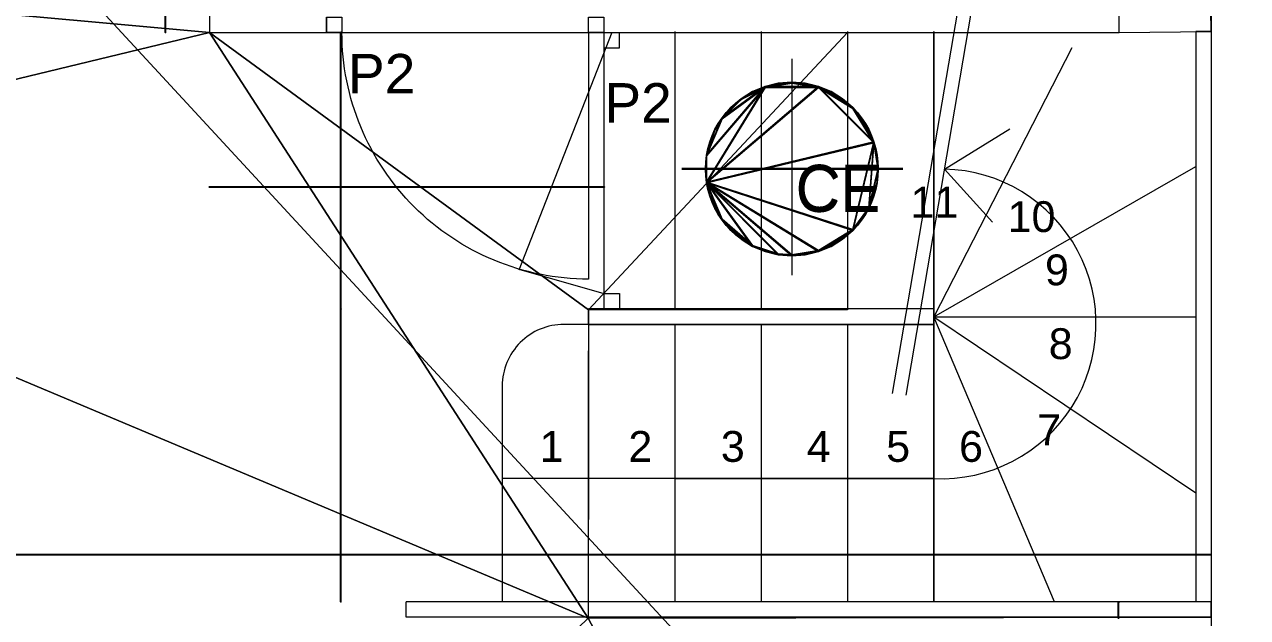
# Model space of a CAD drawing. Header units: metres. Extents: x -12536 to 12621, y -17191 to 9596.
# Drawn here: x -11953.3 to -11556.5, y -3130.1 to -2937.7 of the extents above; entities that cross this region are included whole.
import ezdxf
from ezdxf.enums import TextEntityAlignment as Align
from ezdxf.lldxf.tags import DXFTag

# ---------------------------------------------------------------- set-up
doc = ezdxf.new("R2010")
doc.units = ezdxf.units.M
doc.header["$MEASUREMENT"] = 0
doc.header["$PDMODE"] = 2
doc.header["$PDSIZE"] = 0.25
doc.layers.add('Calque commun', color=7, linetype='Continuous')
doc.layers.add('Textes', color=7, linetype='Continuous')
doc.styles.add('Arial', font='arial.ttf', dxfattribs={"height": 0.128})
doc.styles.add('Arial3', font='arial.ttf', dxfattribs={"height": 0.1})
doc.styles.add('Century Gothic Gras', font='', dxfattribs={"height": 0.15})
doc.styles.add('Century Gothic6', font='GOTHIC.TTF', dxfattribs={"height": 0.18})
doc.styles.get('Century Gothic Gras').set_extended_font_data('Century Gothic Gras')
tags = doc.linetypes.add('DASHDOT2', pattern=[0.5, 0.25, -0.125, 0, -0.125]).pattern_tags.tags
tags[10:11] = [DXFTag(74, 4), DXFTag(75, 0), DXFTag(340, '0'), DXFTag(46, 1.0), DXFTag(50, 0.0), DXFTag(44, 0.0), DXFTag(45, 0.0)]
tags[8:9] = [DXFTag(74, 4), DXFTag(75, 0), DXFTag(340, '0'), DXFTag(46, 1.0), DXFTag(50, 0.0), DXFTag(44, 0.0), DXFTag(45, 0.0)]
tags[6:7] = [DXFTag(74, 4), DXFTag(75, 0), DXFTag(340, '0'), DXFTag(46, 1.0), DXFTag(50, 0.0), DXFTag(44, 0.0), DXFTag(45, 0.0)]
tags[4:5] = [DXFTag(74, 4), DXFTag(75, 0), DXFTag(340, '0'), DXFTag(46, 1.0), DXFTag(50, 0.0), DXFTag(44, 0.0), DXFTag(45, 0.0)]
tags = doc.linetypes.add('HIDDEN', pattern=[0.375, 0.25, -0.125]).pattern_tags.tags
tags[6:7] = [DXFTag(74, 4), DXFTag(75, 0), DXFTag(340, '0'), DXFTag(46, 1.0), DXFTag(50, 0.0), DXFTag(44, 0.0), DXFTag(45, 0.0)]
tags[4:5] = [DXFTag(74, 4), DXFTag(75, 0), DXFTag(340, '0'), DXFTag(46, 1.0), DXFTag(50, 0.0), DXFTag(44, 0.0), DXFTag(45, 0.0)]
tags = doc.linetypes.add('HIDDEN2', pattern=[0.1875, 0.125, -0.0625]).pattern_tags.tags
tags[6:7] = [DXFTag(74, 4), DXFTag(75, 0), DXFTag(340, '0'), DXFTag(46, 1.0), DXFTag(50, 0.0), DXFTag(44, 0.0), DXFTag(45, 0.0)]
tags[4:5] = [DXFTag(74, 4), DXFTag(75, 0), DXFTag(340, '0'), DXFTag(46, 1.0), DXFTag(50, 0.0), DXFTag(44, 0.0), DXFTag(45, 0.0)]
tags = doc.linetypes.add('HIDDENX2', pattern=[0.75, 0.5, -0.25]).pattern_tags.tags
tags[6:7] = [DXFTag(74, 4), DXFTag(75, 0), DXFTag(340, '0'), DXFTag(46, 1.0), DXFTag(50, 0.0), DXFTag(44, 0.0), DXFTag(45, 0.0)]
tags[4:5] = [DXFTag(74, 4), DXFTag(75, 0), DXFTag(340, '0'), DXFTag(46, 1.0), DXFTag(50, 0.0), DXFTag(44, 0.0), DXFTag(45, 0.0)]
doc.dimstyles.new('DIM7', dxfattribs={"dimtxt": 0.18, "dimasz": 0.035, "dimexe": 0.05, "dimexo": 0, "dimgap": 0.05, "dimtad": 1, "dimzin": 1, "dimdsep": 46, "dimtxsty": 'Century Gothic6', "dimblk": 'ORIGIN', "dimcen": 0.09, "dimdle": 0.05, "dimadec": 0, "dimazin": 0, "dimtfac": 1, "dimtdec": 4, "dimtix": 1, "dimtofl": 0, "dimtmove": 0, "dimatfit": 3, "dimfxl": 0.05, "dimfxlon": 1, "dimfrac": 2, "dimtolj": 1, "dimtzin": 0, "dimarcsym": 2})

# ---------------------------------------------------------------- blocks, each defined once
blk = doc.blocks.new('Block17413')
at = {"layer": 'Calque commun', "color": 7, "linetype": 'Continuous', "lineweight": 5}
blk.add_line((-22.5588, -22.7707), (-22.5588, -31.1306), dxfattribs=at)
blk = doc.blocks.new('ce')
at = {"layer": 'Calque commun', "color": 6, "linetype": 'Continuous', "lineweight": 5}
for p, q in [((0.0007, 0.3427), (0.0007, -0.3562)), ((-0.3566, -0.0007), (0.3605, -0.0007))]:
    blk.add_line(p, q, dxfattribs=at)
at = {"layer": 'Calque commun', "color": 6, "linetype": 'ByBlock', "lineweight": -2, "style": 'Century Gothic Gras'}
blk.add_text('CE', height=0.15, rotation=359.9993, dxfattribs=at).set_placement((0.0123, -0.0123))
at = {"layer": 'Calque commun', "color": 6, "linetype": 'Continuous', "lineweight": 5}
mesh = blk.add_polyface(dxfattribs=at)
corners = [(-0.2766, -0.0438), (-0.0865, -0.2663), (-0.2766, 0.0438), (0.0865, -0.2663), (0.1271, -0.2495), (0.1646, -0.2265), (0.198, -0.198), (0.2265, -0.1646), (0.2663, -0.0865), (-0.2495, -0.1271), (-0.2387, -0.1463), (-0.2265, -0.1646), (-0.2265, 0.1646), (-0.2387, 0.1463), (-0.2495, 0.1271), (-0.198, 0.198), (-0.2129, 0.1818), (0.0438, 0.2766), (0.022, 0.2791), (0, 0.28), (0.0438, -0.2766), (0.0654, -0.2723), (-0.0438, 0.2766), (0.0865, 0.2663), (0.0654, 0.2723), (-0.1818, 0.2129), (-0.022, 0.2791), (0.198, 0.198), (0.2265, 0.1646), (0.2129, 0.1818), (0.1818, -0.2129), (0.1271, 0.2495), (0.1072, 0.2587), (0.28, 0), (0.2766, -0.0438), (0.2791, -0.022), (-0.1646, -0.2265), (-0.198, -0.198), (-0.1818, -0.2129), (-0.1271, 0.2495), (-0.1463, 0.2387), (-0.1646, 0.2265), (-0.0654, -0.2723), (-0.0438, -0.2766), (0.1646, 0.2265), (0.2723, -0.0654), (0, -0.28), (0.022, -0.2791), (0.2495, -0.1271), (0.1463, 0.2387), (0.2495, 0.1271), (0.2387, 0.1463), (0.2791, 0.022), (0.2766, 0.0438), (-0.2129, -0.1818), (0.2587, -0.1072), (0.1463, -0.2387), (-0.28, 0), (-0.2663, 0.0865), (-0.2587, 0.1072), (-0.1463, -0.2387), (-0.1271, -0.2495), (-0.0865, 0.2663), (-0.0654, 0.2723), (0.2129, -0.1818), (0.2663, 0.0865), (0.2587, 0.1072), (0.1072, -0.2587), (-0.2663, -0.0865), (-0.2723, 0.0654), (-0.1072, 0.2587), (-0.022, -0.2791), (0.1818, 0.2129), (0.2723, 0.0654), (-0.2723, -0.0654), (-0.1072, -0.2587), (0.2387, -0.1463), (-0.2587, -0.1072), (-0.2791, -0.022), (-0.2791, 0.022)]
mesh.append_faces([[corners[k] for k in face] for face in [(3, 20, 21), (17, 23, 24), (27, 28, 29), (33, 34, 35), (36, 37, 38), (31, 44, 49), (37, 11, 54), (62, 22, 63), (65, 53, 73), (9, 68, 77)]], dxfattribs={"vtx0": -1, "color": 6})
mesh.append_faces([[corners[k] for k in face] for face in [(15, 12, 25), (58, 12, 59)]], dxfattribs={"vtx0": -1, "vtx1": -1, "color": 6})
mesh.append_faces([[corners[k] for k in face] for face in [(0, 1, 2), (3, 4, 5), (6, 7, 8), (19, 22, 2), (31, 23, 44), (3, 6, 8), (8, 7, 48), (33, 50, 8), (27, 8, 50), (0, 2, 57), (58, 2, 12), (3, 2, 1), (3, 46, 20), (36, 11, 37), (27, 44, 23), (33, 53, 50), (39, 22, 62), (50, 53, 65), (27, 50, 28), (0, 11, 1), (36, 61, 1), (9, 0, 68), (39, 2, 22), (33, 8, 34), (1, 43, 46), (3, 5, 6), (27, 2, 8), (17, 19, 23), (39, 41, 12), (27, 23, 2), (39, 12, 2), (3, 8, 2), (9, 11, 0), (36, 1, 11), (3, 1, 46), (23, 19, 2)]], dxfattribs={"vtx0": -1, "vtx1": -1, "vtx2": -1, "color": 6})
mesh.append_faces([[corners[k] for k in face] for face in [(41, 25, 12), (14, 59, 12)]], dxfattribs={"vtx1": -1, "vtx2": -1, "color": 6})
mesh.append_faces([[corners[k] for k in face] for face in [(9, 10, 11), (12, 13, 14), (15, 16, 12), (17, 18, 19), (19, 26, 22), (5, 30, 6), (31, 32, 23), (39, 40, 41), (1, 42, 43), (8, 45, 34), (46, 47, 20), (50, 51, 28), (33, 52, 53), (48, 55, 8), (4, 56, 5), (36, 60, 61), (6, 64, 7), (65, 66, 50), (3, 67, 4), (58, 69, 2), (62, 70, 39), (43, 71, 46), (27, 72, 44), (0, 74, 68), (61, 75, 1), (7, 76, 48), (57, 78, 0), (2, 79, 57)]], dxfattribs={"vtx2": -1, "color": 6})
blk = doc.blocks.new('_ORIGIN')
at = {"color": 0, "linetype": 'ByBlock', "lineweight": -2}
blk.add_line((0, 0), (-1, 0), dxfattribs=at)
blk.add_circle((0, 0), 0.5, dxfattribs=at)
blk = doc.blocks.new('*D1725')
at = {"layer": 'Calque commun', "color": 0, "linetype": 'ByBlock', "lineweight": -2, "transparency": 16777216}
for p, q in [((-11907.48, -2675.34), (-11907.58, -2675.34)), ((-11907.53, -2675.34), (-11907.53, -2675.38)), ((-11907.53, -2940.31), (-11907.53, -2675.38)), ((-11907.48, -2940.35), (-11907.58, -2940.35))]:
    blk.add_line(p, q, dxfattribs=at)
at = {"layer": 'Calque commun', "color": 0, "linetype": 'Continuous', "lineweight": -2, "transparency": 16777216}
blk.add_line((-11907.53, -2675.31), (-11907.53, -2675.27), dxfattribs=at)
at = {"layer": 'Defpoints', "color": 0, "linetype": 'Continuous', "transparency": 16777216}
for p in [(-11907.53, -2675.34), (-11893.31, -2675.34), (-11893.31, -2940.35)]:
    blk.add_point(p, dxfattribs=at)
at = {"layer": 'Calque commun', "color": 0, "linetype": 'Continuous', "lineweight": -2, "transparency": 16777216, "xscale": 0.03500000014901161, "yscale": 0.03500000014901161, "zscale": 0.03500000014901161, "rotation": 270}
for p in [(-11907.53, -2675.34), (-11907.53, -2940.35)]:
    blk.add_blockref('_ORIGIN', p, dxfattribs=at)
at = {"layer": 'Calque commun', "color": 0, "linetype": 'Continuous', "lineweight": 5, "transparency": 16777216, "insert": (-11907.58, -2807.85), "char_height": 0.18, "attachment_point": 8, "rotation": 90, "line_spacing_factor": 0.773441, "style": 'Century Gothic6'}
blk.add_mtext('\\A1;265.00', dxfattribs=at)
blk = doc.blocks.new('*D1655')
at = {"layer": 'Calque commun', "color": 0, "linetype": 'ByBlock', "lineweight": -2, "transparency": 16777216}
for p, q in [((-11598.33, -3125.3), (-11598.43, -3125.3)), ((-11598.38, -3125.3), (-11598.38, -3125.33)), ((-11598.38, -3130.27), (-11598.38, -3125.33)), ((-11598.33, -3130.3), (-11598.43, -3130.3))]:
    blk.add_line(p, q, dxfattribs=at)
at = {"layer": 'Calque commun', "color": 0, "linetype": 'Continuous', "lineweight": -2, "transparency": 16777216}
blk.add_line((-11598.38, -3125.26), (-11598.38, -3125.23), dxfattribs=at)
at = {"layer": 'Defpoints', "color": 0, "linetype": 'Continuous', "transparency": 16777216}
for p in [(-11598.38, -3125.3), (-11568.32, -3125.3), (-11568.32, -3130.3)]:
    blk.add_point(p, dxfattribs=at)
at = {"layer": 'Calque commun', "color": 0, "linetype": 'Continuous', "lineweight": -2, "transparency": 16777216, "xscale": 0.03500000014901161, "yscale": 0.03500000014901161, "zscale": 0.03500000014901161, "rotation": 270}
for p in [(-11598.38, -3125.3), (-11598.38, -3130.3)]:
    blk.add_blockref('_ORIGIN', p, dxfattribs=at)
at = {"layer": 'Calque commun', "color": 0, "linetype": 'Continuous', "lineweight": 5, "transparency": 16777216, "insert": (-11598.43, -3127.8), "char_height": 0.18, "attachment_point": 8, "rotation": 90, "line_spacing_factor": 0.773441, "style": 'Century Gothic6'}
blk.add_mtext('\\A1;5.00', dxfattribs=at)
blk = doc.blocks.new('*D1656')
at = {"layer": 'Calque commun', "color": 0, "linetype": 'ByBlock', "lineweight": -2, "transparency": 16777216}
for p, q in [((-11658.31, -3109.73), (-11658.31, -3109.63)), ((-11658.28, -3109.68), (-11568.35, -3109.68)), ((-11568.32, -3109.68), (-11568.35, -3109.68)), ((-11568.32, -3109.73), (-11568.32, -3109.63))]:
    blk.add_line(p, q, dxfattribs=at)
at = {"layer": 'Calque commun', "color": 0, "linetype": 'Continuous', "lineweight": -2, "transparency": 16777216}
blk.add_line((-11568.28, -3109.68), (-11568.25, -3109.68), dxfattribs=at)
at = {"layer": 'Defpoints', "color": 0, "linetype": 'Continuous', "transparency": 16777216}
for p in [(-11568.32, -3109.68), (-11658.31, -3130.04), (-11568.32, -3130.04)]:
    blk.add_point(p, dxfattribs=at)
at = {"layer": 'Calque commun', "color": 0, "linetype": 'Continuous', "lineweight": -2, "transparency": 16777216, "xscale": 0.03500000014901161, "yscale": 0.03500000014901161, "zscale": 0.03500000014901161, "rotation": 180}
for p in [(-11658.31, -3109.68), (-11568.32, -3109.68)]:
    blk.add_blockref('_ORIGIN', p, dxfattribs=at)
at = {"layer": 'Calque commun', "color": 0, "linetype": 'Continuous', "lineweight": 5, "transparency": 16777216, "insert": (-11613.32, -3109.63), "char_height": 0.18, "attachment_point": 8, "line_spacing_factor": 0.773441, "style": 'Century Gothic6'}
blk.add_mtext('\\A1;90.00', dxfattribs=at)
blk = doc.blocks.new('*D1657')
at = {"layer": 'Calque commun', "color": 0, "linetype": 'ByBlock', "lineweight": -2, "transparency": 16777216}
for p, q in [((-11686.31, -3109.73), (-11686.31, -3109.63)), ((-11686.28, -3109.68), (-11658.35, -3109.68)), ((-11658.31, -3109.68), (-11658.35, -3109.68)), ((-11658.31, -3109.73), (-11658.31, -3109.63))]:
    blk.add_line(p, q, dxfattribs=at)
at = {"layer": 'Calque commun', "color": 0, "linetype": 'Continuous', "lineweight": -2, "transparency": 16777216}
blk.add_line((-11658.28, -3109.68), (-11658.24, -3109.68), dxfattribs=at)
at = {"layer": 'Defpoints', "color": 0, "linetype": 'Continuous', "transparency": 16777216}
for p in [(-11658.31, -3109.68), (-11686.31, -3130.04), (-11658.31, -3130.04)]:
    blk.add_point(p, dxfattribs=at)
at = {"layer": 'Calque commun', "color": 0, "linetype": 'Continuous', "lineweight": -2, "transparency": 16777216, "xscale": 0.03500000014901161, "yscale": 0.03500000014901161, "zscale": 0.03500000014901161, "rotation": 180}
for p in [(-11686.31, -3109.68), (-11658.31, -3109.68)]:
    blk.add_blockref('_ORIGIN', p, dxfattribs=at)
at = {"layer": 'Calque commun', "color": 0, "linetype": 'Continuous', "lineweight": 5, "transparency": 16777216, "insert": (-11672.31, -3109.63), "char_height": 0.18, "attachment_point": 8, "line_spacing_factor": 0.773441, "style": 'Century Gothic6'}
blk.add_mtext('\\A1;28.00', dxfattribs=at)
blk = doc.blocks.new('*D1658')
at = {"layer": 'Calque commun', "color": 0, "linetype": 'ByBlock', "lineweight": -2, "transparency": 16777216}
for p, q in [((-11714.31, -3109.73), (-11714.31, -3109.63)), ((-11714.28, -3109.68), (-11686.35, -3109.68)), ((-11686.31, -3109.68), (-11686.35, -3109.68)), ((-11686.31, -3109.73), (-11686.31, -3109.63))]:
    blk.add_line(p, q, dxfattribs=at)
at = {"layer": 'Calque commun', "color": 0, "linetype": 'Continuous', "lineweight": -2, "transparency": 16777216}
blk.add_line((-11686.28, -3109.68), (-11686.24, -3109.68), dxfattribs=at)
at = {"layer": 'Defpoints', "color": 0, "linetype": 'Continuous', "transparency": 16777216}
for p in [(-11686.31, -3109.68), (-11714.31, -3130.04), (-11686.31, -3130.04)]:
    blk.add_point(p, dxfattribs=at)
at = {"layer": 'Calque commun', "color": 0, "linetype": 'Continuous', "lineweight": -2, "transparency": 16777216, "xscale": 0.03500000014901161, "yscale": 0.03500000014901161, "zscale": 0.03500000014901161, "rotation": 180}
for p in [(-11714.31, -3109.68), (-11686.31, -3109.68)]:
    blk.add_blockref('_ORIGIN', p, dxfattribs=at)
at = {"layer": 'Calque commun', "color": 0, "linetype": 'Continuous', "lineweight": 5, "transparency": 16777216, "insert": (-11700.31, -3109.63), "char_height": 0.18, "attachment_point": 8, "line_spacing_factor": 0.773441, "style": 'Century Gothic6'}
blk.add_mtext('\\A1;28.00', dxfattribs=at)
blk = doc.blocks.new('*D1659')
at = {"layer": 'Calque commun', "color": 0, "linetype": 'ByBlock', "lineweight": -2, "transparency": 16777216}
for p, q in [((-11742.31, -3109.73), (-11742.31, -3109.63)), ((-11742.28, -3109.68), (-11714.35, -3109.68)), ((-11714.31, -3109.68), (-11714.35, -3109.68)), ((-11714.31, -3109.73), (-11714.31, -3109.63))]:
    blk.add_line(p, q, dxfattribs=at)
at = {"layer": 'Calque commun', "color": 0, "linetype": 'Continuous', "lineweight": -2, "transparency": 16777216}
blk.add_line((-11714.28, -3109.68), (-11714.24, -3109.68), dxfattribs=at)
at = {"layer": 'Defpoints', "color": 0, "linetype": 'Continuous', "transparency": 16777216}
for p in [(-11714.31, -3109.68), (-11742.31, -3130.04), (-11714.31, -3130.04)]:
    blk.add_point(p, dxfattribs=at)
at = {"layer": 'Calque commun', "color": 0, "linetype": 'Continuous', "lineweight": -2, "transparency": 16777216, "xscale": 0.03500000014901161, "yscale": 0.03500000014901161, "zscale": 0.03500000014901161, "rotation": 180}
for p in [(-11742.31, -3109.68), (-11714.31, -3109.68)]:
    blk.add_blockref('_ORIGIN', p, dxfattribs=at)
at = {"layer": 'Calque commun', "color": 0, "linetype": 'Continuous', "lineweight": 5, "transparency": 16777216, "insert": (-11728.31, -3109.63), "char_height": 0.18, "attachment_point": 8, "line_spacing_factor": 0.773441, "style": 'Century Gothic6'}
blk.add_mtext('\\A1;28.00', dxfattribs=at)
blk = doc.blocks.new('*D1660')
at = {"layer": 'Calque commun', "color": 0, "linetype": 'ByBlock', "lineweight": -2, "transparency": 16777216}
for p, q in [((-12164.31, -3109.63), (-12164.31, -3109.73)), ((-12164.28, -3109.68), (-11798.35, -3109.68)), ((-11798.31, -3109.68), (-11798.35, -3109.68)), ((-11798.31, -3109.73), (-11798.31, -3109.63))]:
    blk.add_line(p, q, dxfattribs=at)
at = {"layer": 'Calque commun', "color": 0, "linetype": 'Continuous', "lineweight": -2, "transparency": 16777216}
blk.add_line((-11798.28, -3109.68), (-11798.24, -3109.68), dxfattribs=at)
at = {"layer": 'Defpoints', "color": 0, "linetype": 'Continuous', "transparency": 16777216}
for p in [(-12164.31, -2801.58), (-11798.31, -3109.68), (-11798.31, -3130.04)]:
    blk.add_point(p, dxfattribs=at)
at = {"layer": 'Calque commun', "color": 0, "linetype": 'Continuous', "lineweight": -2, "transparency": 16777216, "xscale": 0.03500000014901161, "yscale": 0.03500000014901161, "zscale": 0.03500000014901161, "rotation": 180}
for p in [(-12164.31, -3109.68), (-11798.31, -3109.68)]:
    blk.add_blockref('_ORIGIN', p, dxfattribs=at)
at = {"layer": 'Calque commun', "color": 0, "linetype": 'Continuous', "lineweight": 5, "transparency": 16777216, "insert": (-11981.31, -3109.63), "char_height": 0.18, "attachment_point": 8, "line_spacing_factor": 0.773441, "style": 'Century Gothic6'}
blk.add_mtext('\\A1;366.00', dxfattribs=at)
blk = doc.blocks.new('*D1661')
at = {"layer": 'Calque commun', "color": 0, "linetype": 'ByBlock', "lineweight": -2, "transparency": 16777216}
for p, q in [((-11770.31, -3109.68), (-11770.31, -3109.63)), ((-11770.28, -3109.68), (-11742.35, -3109.68)), ((-11742.31, -3109.68), (-11742.35, -3109.68)), ((-11742.31, -3109.68), (-11742.31, -3109.63))]:
    blk.add_line(p, q, dxfattribs=at)
at = {"layer": 'Calque commun', "color": 0, "linetype": 'Continuous', "lineweight": -2, "transparency": 16777216}
blk.add_line((-11742.28, -3109.68), (-11742.24, -3109.68), dxfattribs=at)
at = {"layer": 'Defpoints', "color": 0, "linetype": 'Continuous', "transparency": 16777216}
for p in [(-11770.31, -3109.68), (-11742.31, -3109.68), (-11742.31, -3109.68)]:
    blk.add_point(p, dxfattribs=at)
at = {"layer": 'Calque commun', "color": 0, "linetype": 'Continuous', "lineweight": -2, "transparency": 16777216, "xscale": 0.03500000014901161, "yscale": 0.03500000014901161, "zscale": 0.03500000014901161, "rotation": 180}
for p in [(-11770.31, -3109.68), (-11742.31, -3109.68)]:
    blk.add_blockref('_ORIGIN', p, dxfattribs=at)
at = {"layer": 'Calque commun', "color": 0, "linetype": 'Continuous', "lineweight": 5, "transparency": 16777216, "insert": (-11756.31, -3109.63), "char_height": 0.18, "attachment_point": 8, "line_spacing_factor": 0.773441, "style": 'Century Gothic6'}
blk.add_mtext('\\A1;28.00', dxfattribs=at)
blk = doc.blocks.new('*D1662')
at = {"layer": 'Calque commun', "color": 0, "linetype": 'ByBlock', "lineweight": -2, "transparency": 16777216}
for p, q in [((-11798.31, -3109.68), (-11798.31, -3109.63)), ((-11798.28, -3109.68), (-11770.35, -3109.68)), ((-11770.31, -3109.68), (-11770.35, -3109.68)), ((-11770.31, -3109.68), (-11770.31, -3109.63))]:
    blk.add_line(p, q, dxfattribs=at)
at = {"layer": 'Calque commun', "color": 0, "linetype": 'Continuous', "lineweight": -2, "transparency": 16777216}
blk.add_line((-11770.28, -3109.68), (-11770.24, -3109.68), dxfattribs=at)
at = {"layer": 'Defpoints', "color": 0, "linetype": 'Continuous', "transparency": 16777216}
for p in [(-11798.31, -3109.68), (-11770.31, -3109.68), (-11770.31, -3109.68)]:
    blk.add_point(p, dxfattribs=at)
at = {"layer": 'Calque commun', "color": 0, "linetype": 'Continuous', "lineweight": -2, "transparency": 16777216, "xscale": 0.03500000014901161, "yscale": 0.03500000014901161, "zscale": 0.03500000014901161, "rotation": 180}
for p in [(-11798.31, -3109.68), (-11770.31, -3109.68)]:
    blk.add_blockref('_ORIGIN', p, dxfattribs=at)
at = {"layer": 'Calque commun', "color": 0, "linetype": 'Continuous', "lineweight": 5, "transparency": 16777216, "insert": (-11784.31, -3109.63), "char_height": 0.18, "attachment_point": 8, "line_spacing_factor": 0.773441, "style": 'Century Gothic6'}
blk.add_mtext('\\A1;28.00', dxfattribs=at)
blk = doc.blocks.new('ce2')
at = {"layer": 'Calque commun', "color": 6, "linetype": 'Continuous', "lineweight": 5}
for p, q in [((0.0007, 0.3427), (0.0007, -0.3562)), ((-0.3566, -0.0007), (0.3605, -0.0007))]:
    blk.add_line(p, q, dxfattribs=at)
at = {"layer": 'Calque commun', "color": 6, "linetype": 'ByBlock', "lineweight": -2, "style": 'Century Gothic Gras'}
blk.add_text('CE', height=0.15, rotation=359.9993, dxfattribs=at).set_placement((0.0123, -0.0123))
at = {"layer": 'Calque commun', "color": 6, "linetype": 'Continuous', "lineweight": 5}
mesh = blk.add_polyface(dxfattribs=at)
corners = [(-0.0865, -0.2663), (-0.2766, 0.0438), (-0.2766, -0.0438), (0, -0.28), (0.0865, -0.2663), (0.2663, -0.0865), (0.2723, -0.0654), (0.2766, -0.0438), (0.28, 0), (0.2791, 0.022), (0.2766, 0.0438), (0.198, -0.198), (0.2265, -0.1646), (0.2663, 0.0865), (0.2723, 0.0654), (0.0438, -0.2766), (0.0654, -0.2723), (-0.2265, -0.1646), (-0.0438, 0.2766), (0, 0.28), (0.198, 0.198), (0.1818, 0.2129), (0.1646, 0.2265), (0.0865, 0.2663), (-0.2587, 0.1072), (-0.2663, 0.0865), (-0.2265, 0.1646), (-0.0654, -0.2723), (-0.0438, -0.2766), (-0.1646, 0.2265), (-0.1818, 0.2129), (-0.1646, -0.2265), (-0.1463, -0.2387), (-0.1271, -0.2495), (0.1646, -0.2265), (-0.0654, 0.2723), (-0.0865, 0.2663), (0.2265, 0.1646), (0.2129, 0.1818), (-0.022, -0.2791), (-0.2495, 0.1271), (0.1271, 0.2495), (0.1463, 0.2387), (-0.2129, -0.1818), (-0.198, -0.198), (-0.2495, -0.1271), (-0.2387, -0.1463), (0.0438, 0.2766), (0.022, 0.2791), (0.1271, -0.2495), (0.1072, -0.2587), (0.2387, -0.1463), (0.2495, -0.1271), (-0.1271, 0.2495), (0.2495, 0.1271), (-0.2663, -0.0865), (-0.2387, 0.1463), (-0.198, 0.198), (-0.2723, -0.0654), (0.2387, 0.1463), (-0.1818, -0.2129), (-0.28, 0), (-0.1072, 0.2587), (-0.2791, -0.022), (0.2791, -0.022), (0.1818, -0.2129), (-0.1463, 0.2387), (-0.2587, -0.1072), (-0.2129, 0.1818), (-0.1072, -0.2587), (0.2587, -0.1072), (0.2129, -0.1818), (-0.2723, 0.0654), (0.0654, 0.2723), (-0.2791, 0.022), (-0.022, 0.2791), (0.2587, 0.1072), (0.1463, -0.2387), (0.022, -0.2791), (0.1072, 0.2587)]
mesh.append_faces([[corners[k] for k in face] for face in [(13, 10, 14), (41, 22, 42), (17, 45, 46), (49, 4, 50), (40, 26, 56), (37, 54, 59), (31, 44, 60), (8, 7, 64), (11, 34, 65), (29, 53, 66), (0, 33, 69), (5, 52, 70), (47, 23, 73), (61, 1, 74), (18, 19, 75), (15, 3, 78)]], dxfattribs={"vtx0": -1, "color": 6})
mesh.append_faces([[corners[k] for k in face] for face in [(0, 1, 2), (0, 3, 4), (5, 11, 12), (17, 0, 2), (18, 1, 19), (23, 1, 20), (22, 23, 20), (0, 4, 1), (11, 4, 34), (19, 1, 23), (31, 0, 17), (5, 4, 11), (18, 36, 53), (15, 4, 3), (5, 8, 54), (55, 45, 2), (61, 2, 1), (8, 10, 54), (13, 54, 10), (0, 28, 3), (41, 23, 22), (5, 7, 8), (17, 2, 45), (31, 33, 0), (25, 1, 26), (47, 19, 23), (29, 26, 53), (5, 1, 4), (26, 1, 53), (5, 54, 20), (5, 12, 52), (5, 20, 1), (49, 34, 4), (31, 17, 44), (18, 53, 1), (37, 20, 54)]], dxfattribs={"vtx0": -1, "vtx1": -1, "vtx2": -1, "color": 6})
mesh.append_faces([[corners[k] for k in face] for face in [(24, 25, 26), (29, 30, 26), (40, 24, 26), (30, 57, 26)]], dxfattribs={"vtx1": -1, "vtx2": -1, "color": 6})
mesh.append_faces([[corners[k] for k in face] for face in [(5, 6, 7), (8, 9, 10), (15, 16, 4), (20, 21, 22), (0, 27, 28), (31, 32, 33), (18, 35, 36), (37, 38, 20), (28, 39, 3), (17, 43, 44), (47, 48, 19), (12, 51, 52), (2, 58, 55), (36, 62, 53), (61, 63, 2), (55, 67, 45), (57, 68, 26), (11, 71, 12), (25, 72, 1), (13, 76, 54), (49, 77, 34), (41, 79, 23)]], dxfattribs={"vtx2": -1, "color": 6})
blk = doc.blocks.new('*D1663')
at = {"layer": 'Calque commun', "color": 0, "linetype": 'ByBlock', "lineweight": -2, "transparency": 16777216}
for p, q in [((-11850.61, -3035.04), (-11850.71, -3035.04)), ((-11850.66, -3035.04), (-11850.66, -3035.07)), ((-11850.66, -3125.01), (-11850.66, -3035.07)), ((-11850.61, -3125.04), (-11850.71, -3125.04))]:
    blk.add_line(p, q, dxfattribs=at)
at = {"layer": 'Calque commun', "color": 0, "linetype": 'Continuous', "lineweight": -2, "transparency": 16777216}
blk.add_line((-11850.66, -3035), (-11850.66, -3034.97), dxfattribs=at)
at = {"layer": 'Defpoints', "color": 0, "linetype": 'Continuous', "transparency": 16777216}
for p in [(-11850.66, -3035.04), (-11749.94, -3035.04), (-11749.94, -3125.04)]:
    blk.add_point(p, dxfattribs=at)
at = {"layer": 'Calque commun', "color": 0, "linetype": 'Continuous', "lineweight": -2, "transparency": 16777216, "xscale": 0.03500000014901161, "yscale": 0.03500000014901161, "zscale": 0.03500000014901161, "rotation": 270}
for p in [(-11850.66, -3035.04), (-11850.66, -3125.04)]:
    blk.add_blockref('_ORIGIN', p, dxfattribs=at)
at = {"layer": 'Calque commun', "color": 0, "linetype": 'Continuous', "lineweight": 5, "transparency": 16777216, "insert": (-11850.71, -3080.04), "char_height": 0.18, "attachment_point": 8, "rotation": 90, "line_spacing_factor": 0.773441, "style": 'Century Gothic6'}
blk.add_mtext('\\A1;90.00', dxfattribs=at)
blk = doc.blocks.new('*D1664')
at = {"layer": 'Calque commun', "color": 0, "linetype": 'ByBlock', "lineweight": -2, "transparency": 16777216}
for p, q in [((-11850.61, -3030.04), (-11850.71, -3030.04)), ((-11850.66, -3030.04), (-11850.66, -3030.07)), ((-11850.66, -3035), (-11850.66, -3030.07)), ((-11850.61, -3035.04), (-11850.71, -3035.04))]:
    blk.add_line(p, q, dxfattribs=at)
at = {"layer": 'Calque commun', "color": 0, "linetype": 'Continuous', "lineweight": -2, "transparency": 16777216}
blk.add_line((-11850.66, -3030), (-11850.66, -3029.97), dxfattribs=at)
at = {"layer": 'Defpoints', "color": 0, "linetype": 'Continuous', "transparency": 16777216}
for p in [(-11850.66, -3030.04), (-11749.94, -3030.04), (-11749.94, -3035.04)]:
    blk.add_point(p, dxfattribs=at)
at = {"layer": 'Calque commun', "color": 0, "linetype": 'Continuous', "lineweight": -2, "transparency": 16777216, "xscale": 0.03500000014901161, "yscale": 0.03500000014901161, "zscale": 0.03500000014901161, "rotation": 270}
for p in [(-11850.66, -3030.04), (-11850.66, -3035.04)]:
    blk.add_blockref('_ORIGIN', p, dxfattribs=at)
at = {"layer": 'Calque commun', "color": 0, "linetype": 'Continuous', "lineweight": 5, "transparency": 16777216, "insert": (-11850.71, -3032.54), "char_height": 0.18, "attachment_point": 8, "rotation": 90, "line_spacing_factor": 0.773441, "style": 'Century Gothic6'}
blk.add_mtext('\\A1;5.00', dxfattribs=at)
blk = doc.blocks.new('*D1665')
at = {"layer": 'Calque commun', "color": 0, "linetype": 'ByBlock', "lineweight": -2, "transparency": 16777216}
for p, q in [((-11850.61, -2940.35), (-11850.71, -2940.35)), ((-11850.66, -2940.35), (-11850.66, -2940.38)), ((-11850.66, -3030), (-11850.66, -2940.38)), ((-11850.61, -3030.04), (-11850.71, -3030.04))]:
    blk.add_line(p, q, dxfattribs=at)
at = {"layer": 'Calque commun', "color": 0, "linetype": 'Continuous', "lineweight": -2, "transparency": 16777216}
blk.add_line((-11850.66, -2940.31), (-11850.66, -2940.28), dxfattribs=at)
at = {"layer": 'Defpoints', "color": 0, "linetype": 'Continuous', "transparency": 16777216}
for p in [(-11850.66, -2940.35), (-11749.94, -2940.35), (-11749.94, -3030.04)]:
    blk.add_point(p, dxfattribs=at)
at = {"layer": 'Calque commun', "color": 0, "linetype": 'Continuous', "lineweight": -2, "transparency": 16777216, "xscale": 0.03500000014901161, "yscale": 0.03500000014901161, "zscale": 0.03500000014901161, "rotation": 270}
for p in [(-11850.66, -2940.35), (-11850.66, -3030.04)]:
    blk.add_blockref('_ORIGIN', p, dxfattribs=at)
at = {"layer": 'Calque commun', "color": 0, "linetype": 'Continuous', "lineweight": 5, "transparency": 16777216, "insert": (-11850.71, -2985.19), "char_height": 0.18, "attachment_point": 8, "rotation": 90, "line_spacing_factor": 0.773441, "style": 'Century Gothic6'}
blk.add_mtext('\\A1;89.69', dxfattribs=at)
blk = doc.blocks.new('*D1583')
at = {"layer": 'Calque commun', "color": 0, "linetype": 'ByBlock', "lineweight": -2, "transparency": 16777216}
for p, q in [((-11893.31, -2990.41), (-11893.31, -2990.51)), ((-11893.28, -2990.46), (-11765.35, -2990.46)), ((-11765.31, -2990.46), (-11765.35, -2990.46)), ((-11765.31, -2990.41), (-11765.31, -2990.51))]:
    blk.add_line(p, q, dxfattribs=at)
at = {"layer": 'Calque commun', "color": 0, "linetype": 'Continuous', "lineweight": -2, "transparency": 16777216}
blk.add_line((-11765.28, -2990.46), (-11765.24, -2990.46), dxfattribs=at)
at = {"layer": 'Defpoints', "color": 0, "linetype": 'Continuous', "transparency": 16777216}
for p in [(-11893.31, -2940.35), (-11765.31, -2940.35), (-11765.31, -2990.46)]:
    blk.add_point(p, dxfattribs=at)
at = {"layer": 'Calque commun', "color": 0, "linetype": 'Continuous', "lineweight": -2, "transparency": 16777216, "xscale": 0.03500000014901161, "yscale": 0.03500000014901161, "zscale": 0.03500000014901161, "rotation": 180}
for p in [(-11893.31, -2990.46), (-11765.31, -2990.46)]:
    blk.add_blockref('_ORIGIN', p, dxfattribs=at)
at = {"layer": 'Calque commun', "color": 0, "linetype": 'Continuous', "lineweight": 5, "transparency": 16777216, "insert": (-11829.31, -2990.41), "char_height": 0.18, "attachment_point": 8, "line_spacing_factor": 0.773441, "style": 'Century Gothic6'}
blk.add_mtext('\\A1;128.00', dxfattribs=at)
blk = doc.blocks.new('@PRES_1_$$_1-4')
at = {"layer": 'Calque commun', "color": 5, "linetype": 'Continuous', "lineweight": 5}
blk.add_line((0.05, 0.05), (0.05, 0.85), dxfattribs=at)
at = {"layer": 'Calque commun', "color": 5, "linetype": 'Continuous', "lineweight": 5, "flags": 128}
blk.add_lwpolyline([(0.05, 0.85, -0.414214), (0.85, 0.05)], format="xyb", dxfattribs=at)
at = {"layer": 'Calque commun', "color": 5, "linetype": 'Continuous', "lineweight": 5}
mesh = blk.add_polyface(dxfattribs=at)
corners = [(0, 0), (0, 0.05), (0.05, 0.05), (0.05, 0)]
mesh.append_faces([[corners[k] for k in face] for face in [(0, 1, 2, 3)]], dxfattribs={"color": 5})
mesh = blk.add_polyface(dxfattribs=at)
corners = [(0.85, 0), (0.85, 0.05), (0.9, 0.05), (0.9, 0)]
mesh.append_faces([[corners[k] for k in face] for face in [(0, 1, 2, 3)]], dxfattribs={"color": 5})
blk = doc.blocks.new('@PRES_1_$$_1-5')
at = {"layer": 'Calque commun', "color": 0, "linetype": 'Continuous', "lineweight": 5}
blk.add_line((0, 0), (0, 0.05), dxfattribs=at)
blk = doc.blocks.new('@PRES_1_$$_1-6')
at = {"layer": 'Calque commun', "color": 0, "linetype": 'Continuous', "lineweight": 5}
blk.add_line((0, 0), (0, 0.05), dxfattribs=at)
blk = doc.blocks.new('INTER_2D_COMB2')
at = {"layer": 'Calque commun', "color": 0, "linetype": 'ByBlock', "lineweight": -2}
blk.add_blockref('@PRES_1_$$_1-4', (0, 0), dxfattribs=at)
at = {"layer": 'Calque commun', "color": 15, "linetype": 'ByBlock', "lineweight": -2}
blk.add_blockref('@PRES_1_$$_1-5', (0, 0), dxfattribs=at)
at = {"layer": 'Calque commun', "color": 15, "linetype": 'ByBlock', "lineweight": -2, "extrusion": (0, 0, -1), "xscale": -1, "yscale": -1, "zscale": -1, "rotation": 180}
blk.add_blockref('@PRES_1_$$_1-6', (-0.9, 0), dxfattribs=at)
blk = doc.blocks.new('PLACED_COMB2')
at = {"layer": 'Calque commun', "color": 0, "linetype": 'ByBlock', "lineweight": -2}
blk.add_blockref('INTER_2D_COMB2', (0, 0), dxfattribs=at)

msp = doc.modelspace()

# ---------------------------------------------------------------- linework, layer by layer
at = {"layer": 'Calque commun', "color": 15, "linetype": 'Continuous', "lineweight": 20}
for p, q in [((-11893.312, -2675.345), (-11893.312, -2940.346)), ((-11893.312, -2940.346), (-11855.312, -2940.346)), ((-11765.312, -2940.346), (-11598.179, -2940.346)), ((-11658.315, -3030.039), (-11770.313, -3030.039)), ((-11770.313, -3035.039), (-11770.313, -3030.039)), ((-11658.315, -3035.039), (-11658.315, -3030.039)), ((-11658.315, -3035.039), (-11770.313, -3035.039))]:
    msp.add_line(p, q, dxfattribs=at)
at = {"layer": 'Calque commun', "color": 16, "linetype": 'Continuous', "lineweight": 20}
msp.add_line((-11598.179, -2940.346), (-11598.179, -2845.344), dxfattribs=at)
at = {"layer": 'Calque commun', "color": 7, "linetype": 'DASHDOT2', "lineweight": 5}
for p, q in [((-11671.726, -3057.413), (-11648.751, -2922.765)), ((-11667.33, -3057.964), (-11644.355, -2923.316))]:
    msp.add_line(p, q, dxfattribs=at)
at = {"layer": 'Calque commun', "color": 4, "linetype": 'Continuous', "lineweight": 20}
for p, q in [((-11568.325, -2940.039), (-11568.392, -2933.04)), ((-11598.179, -2940.346), (-11568.325, -2940.039))]:
    msp.add_line(p, q, dxfattribs=at)
at = {"layer": 'Calque commun', "color": 7, "linetype": 'Continuous', "lineweight": 5}
for p, q in [((-11765.312, -2940.039), (-11765.311, -3025.038)), ((-11573.325, -2940.039), (-11573.325, -3125.04)), ((-11568.325, -2940.039), (-11573.325, -2940.039)), ((-11568.325, -2940.039), (-11568.325, -3125.04)), ((-11762.812, -2940.346), (-11792.937, -3017.397)), ((-11765.314, -2940.346), (-11770.315, -2940.346)), ((-11760.312, -2945.346), (-11760.312, -2940.346)), ((-11765.313, -2945.346), (-11760.312, -2945.346)), ((-11613.568, -2945.299), (-11658.315, -3032.539)), ((-11654.823, -2984.671), (-11633.634, -2971.558)), ((-11658.315, -3032.539), (-11573.325, -2983.864)), ((-11654.823, -2984.671), (-11639.225, -3001.837)), ((-11639.225, -3001.837), (-11654.823, -2984.671)), ((-11792.937, -3017.09), (-11765.311, -3025.038)), ((-11765.311, -3025.038), (-11760.31, -3025.038)), ((-11765.311, -3025.038), (-11765.311, -3030.039)), ((-11760.31, -3025.038), (-11760.31, -3030.039)), ((-11658.315, -3030.039), (-11770.314, -3030.039)), ((-11770.314, -3030.039), (-11770.314, -3035.039)), ((-11658.315, -3035.039), (-11658.315, -3030.039)), ((-11770.313, -3035.039), (-11778.312, -3035.039)), ((-11770.314, -3035.039), (-11658.315, -3035.039)), ((-11770.313, -3035.039), (-11658.315, -3035.039)), ((-11770.312, -3035.039), (-11770.312, -3098.37)), ((-11742.314, -3035.039), (-11742.314, -3125.04)), ((-11714.315, -3035.039), (-11714.315, -3125.04)), ((-11686.315, -3035.039), (-11686.315, -3125.04)), ((-11619.175, -3125.04), (-11658.315, -3032.539)), ((-11658.315, -3032.539), (-11573.325, -3089.715)), ((-11658.315, -3032.539), (-11573.325, -3032.539)), ((-11658.315, -3125.04), (-11658.315, -3035.039)), ((-11658.315, -3035.039), (-11658.315, -3125.04)), ((-11770.312, -3098.37), (-11770.312, -3043.579)), ((-11798.312, -3055.039), (-11798.312, -3125.041)), ((-11742.314, -3085.04), (-11798.312, -3085.04)), ((-11742.314, -3085.039), (-11658.315, -3085.039)), ((-11568.315, -3125.04), (-11829.468, -3125.04)), ((-11829.468, -3130.04), (-11829.468, -3125.04)), ((-11568.325, -3125.04), (-11573.325, -3125.04)), ((-11568.315, -3130.04), (-11568.315, -3125.04)), ((-11568.315, -3130.04), (-11829.468, -3130.04))]:
    msp.add_line(p, q, dxfattribs=at)
at = {"layer": 'Calque commun', "color": 7, "linetype": 'HIDDEN2', "lineweight": 5}
for p, q in [((-11742.314, -2940.039), (-11742.314, -3030.039)), ((-11714.315, -2940.039), (-11714.315, -3030.039)), ((-11686.315, -2940.039), (-11686.315, -3030.039)), ((-11658.315, -3035.039), (-11658.315, -2940.039)), ((-11658.315, -2940.039), (-11658.315, -3035.039)), ((-11658.315, -2940.039), (-11658.315, -3030.039)), ((-11770.315, -2940.346), (-11737.313, -2940.346)), ((-11658.315, -3035.039), (-11658.315, -3125.04))]:
    msp.add_line(p, q, dxfattribs=at)
at = {"layer": 'Calque commun', "color": 7, "linetype": 'HIDDENX2', "lineweight": 5}
msp.add_line((-11658.315, -3085.04), (-11742.314, -3085.039), dxfattribs=at)
at = {"layer": 'Calque commun', "color": 7, "linetype": 'Continuous', "lineweight": 5, "flags": 128}
for points in [[(-11658.314, -3085.039, 1.0133721), (-11654.809, -2984.672)], [(-11778.312, -3035.039, 0.4142192), (-11798.312, -3055.039)]]:
    msp.add_lwpolyline(points, format="xyb", dxfattribs=at)

# ---------------------------------------------------------------- block references
at = {"layer": 'Calque commun', "color": 0, "linetype": 'ByBlock', "lineweight": -2, "xscale": 100, "yscale": 100, "zscale": 100}
msp.add_blockref('Block17413', (-9312.433, -398.28), dxfattribs=at)
at = {"layer": 'Calque commun', "color": 0, "linetype": 'ByBlock', "lineweight": -2, "xscale": 100, "yscale": 100, "zscale": 100, "rotation": 180}
msp.add_blockref('PLACED_COMB2', (-11765.312, -2935.346), dxfattribs=at)
at = {"layer": 'Calque commun', "color": 0, "linetype": 'ByBlock', "lineweight": -2, "extrusion": (0, 0, -1), "xscale": 100, "yscale": 100, "zscale": 100, "rotation": 180}
for name, p in [('ce2', (11704.37, -2984.471)), ('ce', (11704.371, -2984.778))]:
    msp.add_blockref(name, p, dxfattribs=at)

# ---------------------------------------------------------------- texts
at = {"layer": 'Calque commun', "color": 5, "linetype": 'ByBlock', "lineweight": -2, "style": 'Arial3'}
msp.add_text('11', height=10, dxfattribs=at).set_placement((-11650.335, -3000.397), align=Align.RIGHT)
for s, p in [('10', (-11634.375, -3005.088)), ('9', (-11622.254, -3022.36)), ('8', (-11621.042, -3046.297)), ('7', (-11624.744, -3074.257)), ('1', (-11786.18, -3079.628)), ('2', (-11757.394, -3079.628)), ('3', (-11727.397, -3079.628)), ('4', (-11699.52, -3079.628)), ('5', (-11673.765, -3079.628)), ('6', (-11650.131, -3079.628))]:
    msp.add_text(s, height=10, dxfattribs=at).set_placement(p)
at = {"layer": 'Textes', "color": 5, "linetype": 'ByBlock', "lineweight": -2, "style": 'Arial'}
for p in [(-11848.375, -2960.108), (-11765.187, -2969.585)]:
    msp.add_text('P2', height=12.8, dxfattribs=at).set_placement(p)

# ---------------------------------------------------------------- dimensions: what is measured, and where the dimension line sits
at = {"layer": 'Calque commun', "color": 5, "linetype": 'Continuous', "lineweight": 5}
for p1, p2, distance, picture, middle in [((-11893.313, -2940.346), (-11893.313, -2675.345), 14.215, '*D1725', (-11907.673, -2807.845)), ((-11893.312, -2940.346), (-11765.312, -2940.346), -50.113, '*D1583', (-11829.312, -2990.314)), ((-11749.94, -3030.039), (-11749.94, -2940.346), 100.72, '*D1665', (-11850.805, -2985.192)), ((-11749.94, -3035.039), (-11749.94, -3030.039), 100.72, '*D1664', (-11850.805, -3032.539)), ((-11749.94, -3125.04), (-11749.94, -3035.039), 100.72, '*D1663', (-11850.805, -3080.04)), ((-11798.312, -3109.685), (-11770.312, -3109.685), 0.001, '*D1662', (-11784.312, -3109.539)), ((-11742.314, -3130.04), (-11714.315, -3130.04), 20.356, '*D1659', (-11728.314, -3109.539)), ((-11714.315, -3130.04), (-11686.315, -3130.04), 20.356, '*D1658', (-11700.315, -3109.539)), ((-11686.315, -3130.04), (-11658.315, -3130.04), 20.356, '*D1657', (-11672.315, -3109.539)), ((-11658.315, -3130.04), (-11568.315, -3130.04), 20.356, '*D1656', (-11613.315, -3109.539))]:
    dim = msp.add_aligned_dim(p1=p1, p2=p2, distance=distance, dimstyle='DIM7', dxfattribs=at)
    dim.commit()
    dim.dimension.update_dxf_attribs({"geometry": picture, "text_midpoint": middle})
for base, p1, p2, picture, middle in [((-11798.312, -3109.684), (-12164.312, -2801.577), (-11798.312, -3130.04), '*D1660', (-11981.312, -3109.539)), ((-11742.314, -3109.684), (-11770.312, -3109.685), (-11742.314, -3109.684), '*D1661', (-11756.313, -3109.539))]:
    dim = msp.add_linear_dim(base=base, p1=p1, p2=p2, dimstyle='DIM7', dxfattribs=at)
    dim.commit()
    dim.dimension.update_dxf_attribs({"geometry": picture, "text_midpoint": middle})
dim = msp.add_linear_dim(base=(-11598.376, -3125.3), p1=(-11568.316, -3130.3), p2=(-11568.316, -3125.3), angle=90, dimstyle='DIM7', dxfattribs=at)
dim.commit()
dim.dimension.update_dxf_attribs({"geometry": '*D1655', "text_midpoint": (-11598.52, -3127.8)})

# ---------------------------------------------------------------- meshes
at = {"layer": 'Calque commun', "color": 7, "linetype": 'Continuous', "lineweight": 5}
mesh = msp.add_polyface(dxfattribs=at)
corners = [(-6352.223, -1261.028), (-12352.223, -1261.028), (-12352.223, -5461.028), (-6352.223, -5461.028)]
mesh.append_faces([[corners[k] for k in face] for face in [(0, 1, 2, 3)]], dxfattribs={"color": 7})
at = {"layer": 'Calque commun', "color": 9, "linetype": 'HIDDEN', "lineweight": 20}
mesh = msp.add_polyface(dxfattribs=at)
corners = [(-9594.317, -2643.344), (-10254.316, -3359.805), (-9594.317, -3543.344), (-10254.316, -3543.344), (-11534.313, -3359.805), (-10234.035, -2643.344), (-11556.313, -2643.344), (-12196.312, -2643.344), (-12196.312, -3543.344), (-11534.313, -3543.344), (-10234.035, -2459.805), (-11556.313, -2459.805)]
mesh.append_faces([[corners[k] for k in face] for face in [(4, 8, 9)]], dxfattribs={"vtx0": -1, "color": 9})
mesh.append_faces([[corners[k] for k in face] for face in [(0, 1, 2), (7, 4, 6)]], dxfattribs={"vtx0": -1, "vtx1": -1, "color": 9})
mesh.append_faces([[corners[k] for k in face] for face in [(4, 5, 6)]], dxfattribs={"vtx0": -1, "vtx1": -1, "vtx2": -1, "color": 9})
mesh.append_faces([[corners[k] for k in face] for face in [(4, 1, 5), (7, 8, 4), (5, 10, 6), (0, 5, 1)]], dxfattribs={"vtx1": -1, "vtx2": -1, "color": 9})
mesh.append_faces([[corners[k] for k in face] for face in [(1, 3, 2), (10, 11, 6)]], dxfattribs={"vtx2": -1, "color": 9})
at = {"layer": 'Calque commun', "color": 9, "linetype": 'HIDDEN2', "lineweight": 5}
mesh = msp.add_polyface(dxfattribs=at)
corners = [(-11568.314, -3511.344), (-11770.422, -3130.347), (-11568.316, -3130.04), (-11893.313, -2675.345), (-12102.31, -2921.345), (-12164.312, -2675.345), (-12102.31, -2990.871), (-11893.313, -2940.346), (-12164.312, -3511.344), (-12164.312, -2990.871), (-12164.312, -2921.345), (-11686.315, -2940.346), (-11770.313, -3030.345), (-11686.315, -3030.345)]
mesh.append_faces([[corners[k] for k in face] for face in [(0, 1, 2)]], dxfattribs={"vtx0": -1, "color": 9})
mesh.append_faces([[corners[k] for k in face] for face in [(3, 4, 5), (11, 12, 7)]], dxfattribs={"vtx0": -1, "vtx1": -1, "color": 9})
mesh.append_faces([[corners[k] for k in face] for face in [(6, 7, 1), (8, 6, 1)]], dxfattribs={"vtx0": -1, "vtx1": -1, "vtx2": -1, "color": 9})
mesh.append_faces([[corners[k] for k in face] for face in [(7, 12, 1)]], dxfattribs={"vtx0": -1, "vtx2": -1, "color": 9})
mesh.append_faces([[corners[k] for k in face] for face in [(10, 5, 4)]], dxfattribs={"vtx1": -1, "color": 9})
mesh.append_faces([[corners[k] for k in face] for face in [(3, 7, 4), (6, 4, 7), (0, 8, 1)]], dxfattribs={"vtx1": -1, "vtx2": -1, "color": 9})
mesh.append_faces([[corners[k] for k in face] for face in [(8, 9, 6), (11, 13, 12)]], dxfattribs={"vtx2": -1, "color": 9})

doc.saveas('drawing.dxf')
